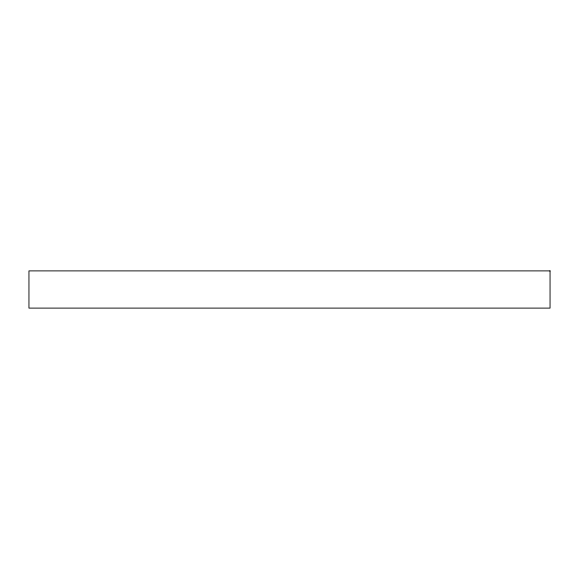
<?xml version="1.0" encoding="UTF-8"?>
<svg xmlns="http://www.w3.org/2000/svg" width="579" height="579" viewBox="0 0 579 579"><rect width="100%" height="100%" fill="white"/><g stroke="black" fill="none" stroke-linecap="round" stroke-linejoin="round"><path stroke-width="0.87" d="M550.05 270.892L28.95 270.892L28.95 308.108L550.05 308.108L550.05 270.892"/></g></svg>
